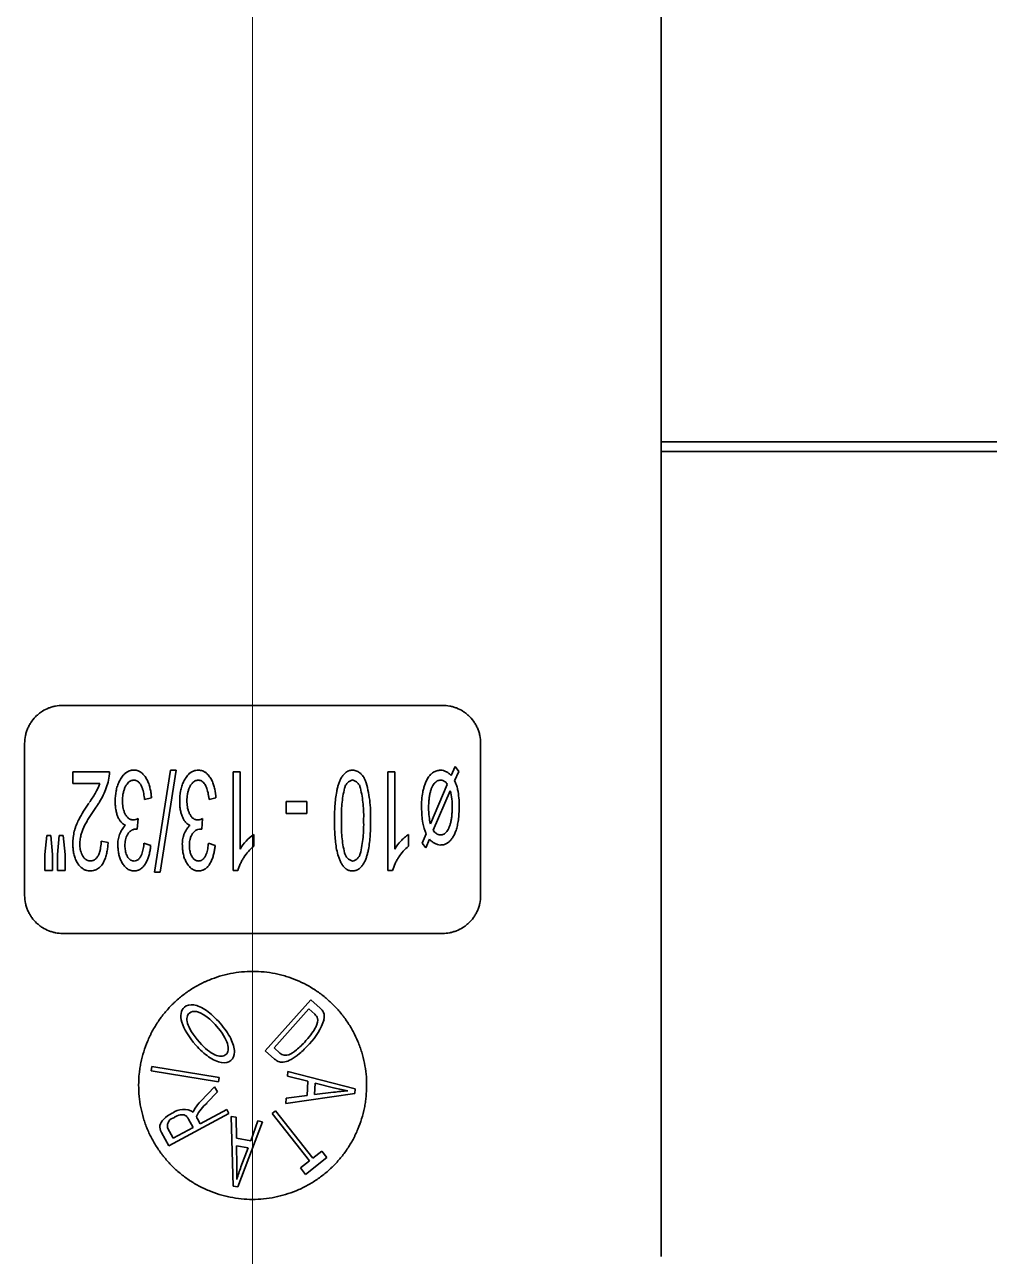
# Model space of a CAD drawing. Extents: x 5809 to 10669, y -850 to 3566.
# Drawn here: x 8627.17 to 8652.56, y 2379.5 to 2411.91 of the extents above; entities that cross this region are included whole.
import ezdxf

# ---------------------------------------------------------------- set-up
doc = ezdxf.new("R2010")
doc.units = 0
doc.header["$LTSCALE"] = 5
doc.layers.get('0').update_dxf_attribs({"linetype": 'CONTINUOUS', "lineweight": 0})
doc.layers.add('1', color=7, linetype='CONTINUOUS', true_color=0xffffff)

msp = doc.modelspace()

# ---------------------------------------------------------------- linework, layer by layer
at = {"color": 4}
msp.add_line((8633.173, 2412.496), (8633.173, 2312.496), dxfattribs=at)
at = {"layer": '1', "color": 7, "linetype": 'Continuous', "lineweight": 35}
for p, q in [((8643.923, 2379.496), (8643.923, 2418.996)), ((8643.923, 2400.935), (8677.024, 2400.935)), ((8643.923, 2400.676), (8677.024, 2400.676)), ((8638.173, 2393.996), (8628.173, 2393.996)), ((8627.173, 2388.996), (8627.173, 2392.996)), ((8639.173, 2392.996), (8639.173, 2388.996)), ((8628.439, 2392.249), (8629.404, 2392.249)), ((8628.439, 2392.249), (8628.439, 2391.941)), ((8630.593, 2389.605), (8631.015, 2392.292)), ((8631.16, 2392.292), (8630.737, 2389.605)), ((8631.015, 2392.292), (8631.16, 2392.292)), ((8632.664, 2392.249), (8632.842, 2392.249)), ((8632.664, 2392.249), (8632.664, 2389.649)), ((8632.842, 2390.215), (8632.842, 2392.249)), ((8636.734, 2392.249), (8636.912, 2392.249)), ((8636.734, 2392.249), (8636.734, 2389.649)), ((8636.912, 2390.215), (8636.912, 2392.249)), ((8638.397, 2392.148), (8638.5, 2392.387)), ((8638.595, 2392.26), (8638.488, 2392.013)), ((8638.5, 2392.387), (8638.595, 2392.26)), ((8629.154, 2391.941), (8628.439, 2391.941)), ((8637.85, 2390.883), (8638.296, 2391.918)), ((8630.51, 2391.559), (8630.331, 2391.517)), ((8632.206, 2391.559), (8632.027, 2391.517)), ((8638.375, 2391.751), (8637.925, 2390.711)), ((8634.051, 2391.468), (8634.602, 2391.468)), ((8634.051, 2391.468), (8634.051, 2391.147)), ((8634.602, 2391.147), (8634.602, 2391.468)), ((8630.137, 2390.736), (8630.157, 2391.016)), ((8631.833, 2390.737), (8631.853, 2391.016)), ((8634.602, 2391.147), (8634.051, 2391.147)), ((8627.705, 2390.075), (8627.753, 2390.57)), ((8627.753, 2390.57), (8627.86, 2390.57)), ((8627.86, 2390.57), (8627.91, 2390.075)), ((8628.034, 2390.075), (8628.08, 2390.57)), ((8628.08, 2390.57), (8628.189, 2390.57)), ((8628.189, 2390.57), (8628.238, 2390.075)), ((8633.201, 2390.29), (8633.201, 2390.599)), ((8637.271, 2390.29), (8637.271, 2390.599)), ((8637.63, 2390.374), (8637.737, 2390.62)), ((8629.186, 2390.423), (8629.37, 2390.39)), ((8630.313, 2390.37), (8630.492, 2390.312)), ((8632.01, 2390.37), (8632.188, 2390.312)), ((8637.727, 2390.249), (8637.63, 2390.374)), ((8637.824, 2390.476), (8637.727, 2390.249)), ((8627.705, 2390.075), (8627.705, 2389.649)), ((8627.91, 2389.649), (8627.91, 2390.075)), ((8628.034, 2390.075), (8628.034, 2389.649)), ((8628.238, 2389.649), (8628.238, 2390.075)), ((8627.91, 2389.649), (8627.705, 2389.649)), ((8628.238, 2389.649), (8628.034, 2389.649)), ((8630.737, 2389.605), (8630.593, 2389.605)), ((8632.779, 2389.649), (8632.664, 2389.649)), ((8636.852, 2389.649), (8636.734, 2389.649)), ((8628.173, 2387.996), (8638.173, 2387.996)), ((8634.705, 2386.248), (8633.506, 2384.905)), ((8634.948, 2386.031), (8634.705, 2386.248)), ((8633.737, 2384.984), (8634.652, 2386.01)), ((8634.652, 2386.01), (8634.806, 2385.872)), ((8633.506, 2384.905), (8633.748, 2384.689)), ((8633.891, 2384.847), (8633.737, 2384.984)), ((8630.519, 2384.497), (8630.5, 2384.38)), ((8632.295, 2384.204), (8630.519, 2384.497)), ((8630.5, 2384.38), (8632.276, 2384.086)), ((8632.276, 2384.086), (8632.295, 2384.204)), ((8634.09, 2384.236), (8634.097, 2384.362)), ((8634.09, 2384.236), (8634.627, 2384.105)), ((8635.872, 2383.905), (8634.097, 2384.362)), ((8634.627, 2384.105), (8634.604, 2383.727)), ((8632.173, 2383.954), (8631.81, 2383.579)), ((8631.97, 2383.541), (8632.244, 2383.824)), ((8632.244, 2383.824), (8632.173, 2383.954)), ((8634.045, 2383.521), (8635.865, 2383.778)), ((8634.799, 2383.752), (8634.818, 2384.057)), ((8635.303, 2383.814), (8634.799, 2383.752)), ((8634.818, 2384.057), (8635.34, 2383.926)), ((8635.872, 2383.905), (8635.865, 2383.778)), ((8634.045, 2383.521), (8634.054, 2383.657)), ((8634.604, 2383.727), (8634.054, 2383.657)), ((8630.964, 2382.403), (8632.549, 2383.257)), ((8631.486, 2383.11), (8631.607, 2382.885)), ((8631.788, 2382.983), (8631.718, 2383.113)), ((8632.492, 2383.362), (8631.788, 2382.983)), ((8632.549, 2383.257), (8632.492, 2383.362)), ((8632.739, 2383.158), (8632.605, 2383.181)), ((8632.605, 2383.181), (8632.66, 2381.345)), ((8632.739, 2383.158), (8632.748, 2382.604)), ((8633.776, 2383.326), (8633.683, 2383.252)), ((8633.683, 2383.252), (8634.666, 2382.006)), ((8634.76, 2382.08), (8633.776, 2383.326)), ((8631.083, 2382.603), (8630.933, 2382.881)), ((8631.607, 2382.885), (8631.083, 2382.603)), ((8632.786, 2381.323), (8633.435, 2383.037)), ((8633.311, 2383.059), (8633.121, 2382.539)), ((8633.435, 2383.037), (8633.311, 2383.059)), ((8630.775, 2382.755), (8630.964, 2382.403)), ((8633.121, 2382.539), (8632.748, 2382.604)), ((8632.752, 2382.407), (8632.758, 2381.899)), ((8632.752, 2382.407), (8633.053, 2382.354)), ((8633.053, 2382.354), (8632.865, 2381.849)), ((8634.992, 2382.263), (8634.76, 2382.08)), ((8635.124, 2382.097), (8634.992, 2382.263)), ((8634.666, 2382.006), (8634.434, 2381.822)), ((8634.434, 2381.822), (8634.565, 2381.655)), ((8634.565, 2381.655), (8635.124, 2382.097)), ((8632.66, 2381.345), (8632.786, 2381.323))]:
    msp.add_line(p, q, dxfattribs=at)
for centre, radius, start, end in [((8634.678, 2385.728), 0.405, 27.0957, 48.2605), ((8633.553, 2386.195), 1.569, 315.1419, 342.8269), ((8634.631, 2385.676), 0.263, 17.1388, 48.2605), ((8634.741, 2385.804), 0.317, 346.8867, 20.1022), ((8634.044, 2385.018), 0.23, 228.2605, 291.4392), ((8636.375, 2375.773), 8.112, 94.9161, 97.5911), ((8636.385, 2388.097), 4.3, 255.9385, 260.5571), ((8632.857, 2382.563), 1.459, 135.875, 145.744), ((8632.537, 2382.8), 0.922, 127.4414, 155.8018), ((8631.164, 2382.921), 0.235, 101.8972, 189.9808), ((8631.354, 2382.904), 0.462, 56.3406, 129.2567), ((8631.986, 2383.184), 0.39, 149.005, 164.3647), ((8631.894, 2383.207), 0.2, 188.3447, 208.311), ((8624.648, 2381.718), 8.112, 358.6035, 1.2786), ((8636.896, 2380.352), 4.3, 159.6259, 164.2445)]:
    msp.add_arc(centre, radius, start, end, dxfattribs=at)
for points, knots in [([(8627.173, 2392.996), (8627.173, 2393.068), (8627.181, 2393.138), (8627.199, 2393.223), (8627.203, 2393.24), (8627.212, 2393.274), (8627.217, 2393.291), (8627.233, 2393.34), (8627.246, 2393.372), (8627.274, 2393.435), (8627.289, 2393.465), (8627.314, 2393.509), (8627.323, 2393.523), (8627.341, 2393.551), (8627.351, 2393.565), (8627.399, 2393.633), (8627.442, 2393.682), (8627.501, 2393.737), (8627.513, 2393.748), (8627.538, 2393.768), (8627.55, 2393.779), (8627.588, 2393.808), (8627.614, 2393.826), (8627.694, 2393.876), (8627.75, 2393.904), (8627.837, 2393.939), (8627.867, 2393.949), (8627.927, 2393.966), (8627.957, 2393.973), (8628.048, 2393.99), (8628.11, 2393.996), (8628.173, 2393.996)], [0, 0, 0, 0, 0.125, 0.125, 0.15625, 0.15625, 0.1875, 0.1875, 0.25, 0.25, 0.3125, 0.3125, 0.34375, 0.34375, 0.375, 0.375, 0.5, 0.5, 0.53125, 0.53125, 0.5625, 0.5625, 0.625, 0.625, 0.75, 0.75, 0.8125, 0.8125, 0.875, 0.875, 1, 1, 1, 1]), ([(8639.173, 2392.996), (8639.173, 2393.068), (8639.165, 2393.138), (8639.147, 2393.223), (8639.143, 2393.24), (8639.134, 2393.274), (8639.129, 2393.291), (8639.112, 2393.34), (8639.1, 2393.372), (8639.072, 2393.435), (8639.057, 2393.465), (8639.032, 2393.509), (8639.023, 2393.523), (8639.005, 2393.551), (8638.995, 2393.565), (8638.947, 2393.633), (8638.904, 2393.682), (8638.845, 2393.737), (8638.833, 2393.748), (8638.808, 2393.768), (8638.796, 2393.779), (8638.758, 2393.808), (8638.732, 2393.826), (8638.652, 2393.876), (8638.596, 2393.904), (8638.509, 2393.939), (8638.479, 2393.949), (8638.419, 2393.966), (8638.389, 2393.973), (8638.298, 2393.99), (8638.236, 2393.996), (8638.173, 2393.996)], [0, 0, 0, 0, 0.125, 0.125, 0.15625, 0.15625, 0.1875, 0.1875, 0.25, 0.25, 0.3125, 0.3125, 0.34375, 0.34375, 0.375, 0.375, 0.5, 0.5, 0.53125, 0.53125, 0.5625, 0.5625, 0.625, 0.625, 0.75, 0.75, 0.8125, 0.8125, 0.875, 0.875, 1, 1, 1, 1]), ([(8630.048, 2392.292), (8630.026, 2392.292), (8629.995, 2392.29), (8629.964, 2392.283), (8629.943, 2392.277), (8629.933, 2392.274), (8629.903, 2392.262), (8629.884, 2392.253), (8629.856, 2392.236), (8629.848, 2392.23), (8629.83, 2392.217), (8629.822, 2392.21), (8629.797, 2392.188), (8629.782, 2392.173), (8629.754, 2392.141), (8629.74, 2392.124), (8629.715, 2392.088), (8629.703, 2392.07), (8629.681, 2392.032), (8629.671, 2392.012), (8629.643, 2391.954), (8629.627, 2391.913), (8629.606, 2391.85), (8629.6, 2391.829), (8629.589, 2391.786), (8629.584, 2391.765), (8629.563, 2391.656), (8629.556, 2391.568), (8629.556, 2391.48)], [0, 0, 0, 0, 0.0625, 0.09375, 0.09375, 0.125, 0.125, 0.1875, 0.1875, 0.21875, 0.21875, 0.25, 0.25, 0.3125, 0.3125, 0.375, 0.375, 0.4375, 0.4375, 0.5, 0.5, 0.625, 0.625, 0.6875, 0.6875, 0.75, 0.75, 1, 1, 1, 1]), ([(8630.51, 2391.559), (8630.507, 2391.599), (8630.504, 2391.639), (8630.493, 2391.717), (8630.487, 2391.756), (8630.47, 2391.834), (8630.459, 2391.872), (8630.441, 2391.928), (8630.434, 2391.947), (8630.419, 2391.984), (8630.411, 2392.002), (8630.385, 2392.056), (8630.365, 2392.091), (8630.33, 2392.139), (8630.318, 2392.154), (8630.298, 2392.176), (8630.291, 2392.183), (8630.276, 2392.197), (8630.269, 2392.204), (8630.247, 2392.223), (8630.231, 2392.234), (8630.206, 2392.25), (8630.197, 2392.255), (8630.179, 2392.263), (8630.153, 2392.275), (8630.125, 2392.283), (8630.096, 2392.289), (8630.087, 2392.29), (8630.067, 2392.292), (8630.058, 2392.292), (8630.048, 2392.292)], [0, 0, 0, 0, 0.125, 0.125, 0.25, 0.25, 0.375, 0.375, 0.4375, 0.4375, 0.5, 0.5, 0.625, 0.625, 0.6875, 0.6875, 0.71875, 0.71875, 0.75, 0.75, 0.8125, 0.8125, 0.84375, 0.84375, 0.875, 0.9375, 0.9375, 0.96875, 0.96875, 1, 1, 1, 1]), ([(8631.744, 2392.292), (8631.722, 2392.292), (8631.69, 2392.289), (8631.658, 2392.282), (8631.637, 2392.276), (8631.626, 2392.273), (8631.596, 2392.261), (8631.577, 2392.251), (8631.549, 2392.233), (8631.54, 2392.227), (8631.523, 2392.214), (8631.514, 2392.207), (8631.49, 2392.185), (8631.475, 2392.169), (8631.447, 2392.136), (8631.433, 2392.119), (8631.414, 2392.092), (8631.408, 2392.083), (8631.397, 2392.064), (8631.38, 2392.036), (8631.365, 2392.008), (8631.337, 2391.949), (8631.321, 2391.908), (8631.301, 2391.846), (8631.295, 2391.825), (8631.285, 2391.782), (8631.28, 2391.761), (8631.259, 2391.654), (8631.253, 2391.567), (8631.253, 2391.48)], [0, 0, 0, 0, 0.0625, 0.09375, 0.09375, 0.125, 0.125, 0.1875, 0.1875, 0.21875, 0.21875, 0.25, 0.25, 0.3125, 0.3125, 0.375, 0.375, 0.40625, 0.40625, 0.4375, 0.5, 0.5, 0.625, 0.625, 0.6875, 0.6875, 0.75, 0.75, 1, 1, 1, 1]), ([(8632.206, 2391.559), (8632.202, 2391.638), (8632.192, 2391.716), (8632.167, 2391.831), (8632.157, 2391.868), (8632.138, 2391.924), (8632.132, 2391.943), (8632.117, 2391.98), (8632.109, 2391.998), (8632.083, 2392.052), (8632.064, 2392.087), (8632.029, 2392.135), (8632.016, 2392.151), (8631.99, 2392.181), (8631.976, 2392.194), (8631.954, 2392.214), (8631.946, 2392.22), (8631.93, 2392.232), (8631.922, 2392.237), (8631.896, 2392.253), (8631.879, 2392.262), (8631.851, 2392.273), (8631.842, 2392.277), (8631.823, 2392.282), (8631.813, 2392.285), (8631.784, 2392.29), (8631.764, 2392.292), (8631.744, 2392.292)], [0, 0, 0, 0, 0.25, 0.25, 0.375, 0.375, 0.4375, 0.4375, 0.5, 0.5, 0.625, 0.625, 0.6875, 0.6875, 0.75, 0.75, 0.78125, 0.78125, 0.8125, 0.8125, 0.875, 0.875, 0.90625, 0.90625, 0.9375, 0.9375, 1, 1, 1, 1]), ([(8635.327, 2390.966), (8635.327, 2391.031), (8635.328, 2391.095), (8635.331, 2391.223), (8635.334, 2391.287), (8635.342, 2391.415), (8635.348, 2391.478), (8635.363, 2391.606), (8635.372, 2391.669), (8635.391, 2391.763), (8635.397, 2391.795), (8635.413, 2391.857), (8635.422, 2391.887), (8635.441, 2391.948), (8635.452, 2391.979), (8635.478, 2392.038), (8635.492, 2392.066), (8635.516, 2392.108), (8635.524, 2392.121), (8635.543, 2392.148), (8635.552, 2392.16), (8635.573, 2392.184), (8635.583, 2392.196), (8635.607, 2392.218), (8635.619, 2392.228), (8635.645, 2392.247), (8635.658, 2392.255), (8635.679, 2392.265), (8635.686, 2392.269), (8635.701, 2392.275), (8635.708, 2392.277), (8635.731, 2392.284), (8635.746, 2392.288), (8635.777, 2392.292), (8635.792, 2392.292), (8635.808, 2392.292)], [0, 0, 0, 0, 0.125, 0.125, 0.25, 0.25, 0.375, 0.375, 0.5, 0.5, 0.5625, 0.5625, 0.625, 0.625, 0.6875, 0.6875, 0.75, 0.75, 0.78125, 0.78125, 0.8125, 0.8125, 0.84375, 0.84375, 0.875, 0.875, 0.90625, 0.90625, 0.921875, 0.921875, 0.9375, 0.9375, 0.96875, 0.96875, 1, 1, 1, 1]), ([(8635.808, 2392.294), (8635.845, 2392.289), (8635.88, 2392.28), (8635.931, 2392.258), (8635.948, 2392.25), (8635.979, 2392.23), (8635.994, 2392.22), (8636.015, 2392.202), (8636.022, 2392.196), (8636.036, 2392.183), (8636.042, 2392.177), (8636.061, 2392.156), (8636.084, 2392.127), (8636.103, 2392.095), (8636.116, 2392.069), (8636.119, 2392.061), (8636.126, 2392.043), (8636.13, 2392.034), (8636.133, 2392.025)], [0, 0, 0, 0, 0.25, 0.25, 0.375, 0.375, 0.5, 0.5, 0.5625, 0.5625, 0.625, 0.625, 0.75, 0.875, 0.875, 0.9375, 0.9375, 1, 1, 1, 1]), ([(8637.788, 2392.09), (8637.806, 2392.121), (8637.827, 2392.148), (8637.857, 2392.179), (8637.864, 2392.184), (8637.877, 2392.196), (8637.883, 2392.201), (8637.903, 2392.217), (8637.931, 2392.236), (8637.96, 2392.251), (8637.983, 2392.261), (8637.991, 2392.264), (8638.006, 2392.27), (8638.014, 2392.272), (8638.053, 2392.284), (8638.085, 2392.289), (8638.117, 2392.291)], [0, 0, 0, 0, 0.25, 0.25, 0.3125, 0.3125, 0.375, 0.375, 0.5, 0.625, 0.625, 0.6875, 0.6875, 0.75, 0.75, 1, 1, 1, 1]), ([(8638.117, 2392.291), (8638.144, 2392.29), (8638.17, 2392.286), (8638.208, 2392.276), (8638.221, 2392.272), (8638.246, 2392.263), (8638.258, 2392.257), (8638.294, 2392.239), (8638.317, 2392.225), (8638.349, 2392.199), (8638.359, 2392.19), (8638.379, 2392.17), (8638.388, 2392.159), (8638.397, 2392.148)], [0, 0, 0, 0, 0.25, 0.25, 0.375, 0.375, 0.5, 0.5, 0.75, 0.75, 0.875, 0.875, 1, 1, 1, 1]), ([(8628.872, 2391.441), (8628.929, 2391.517), (8628.981, 2391.598), (8629.075, 2391.764), (8629.118, 2391.851), (8629.156, 2391.94)], [0, 0, 0, 0, 0.5, 0.5, 1, 1, 1, 1]), ([(8629.383, 2392.026), (8629.366, 2391.958), (8629.346, 2391.891), (8629.299, 2391.761), (8629.246, 2391.634), (8629.18, 2391.514), (8629.126, 2391.426), (8629.107, 2391.397), (8629.069, 2391.34), (8629.049, 2391.312), (8629.028, 2391.285)], [0, 0, 0, 0, 0.25, 0.25, 0.5, 0.75, 0.75, 0.875, 0.875, 1, 1, 1, 1]), ([(8630.331, 2391.517), (8630.325, 2391.57), (8630.317, 2391.623), (8630.301, 2391.701), (8630.295, 2391.727), (8630.281, 2391.779), (8630.273, 2391.804), (8630.254, 2391.854), (8630.243, 2391.878), (8630.224, 2391.913), (8630.217, 2391.924), (8630.201, 2391.946), (8630.193, 2391.957), (8630.175, 2391.976), (8630.165, 2391.985), (8630.149, 2391.996), (8630.144, 2392), (8630.133, 2392.007), (8630.127, 2392.01), (8630.11, 2392.018), (8630.097, 2392.022), (8630.072, 2392.027), (8630.059, 2392.029), (8630.046, 2392.029)], [0, 0, 0, 0, 0.25, 0.25, 0.375, 0.375, 0.5, 0.5, 0.625, 0.625, 0.6875, 0.6875, 0.75, 0.75, 0.8125, 0.8125, 0.84375, 0.84375, 0.875, 0.875, 0.9375, 0.9375, 1, 1, 1, 1]), ([(8631.742, 2392.029), (8631.728, 2392.029), (8631.714, 2392.027), (8631.686, 2392.02), (8631.673, 2392.015), (8631.648, 2392.003), (8631.636, 2391.995), (8631.613, 2391.978), (8631.602, 2391.969), (8631.583, 2391.949), (8631.573, 2391.938), (8631.556, 2391.916), (8631.548, 2391.904), (8631.526, 2391.868), (8631.513, 2391.843), (8631.497, 2391.804), (8631.492, 2391.79), (8631.483, 2391.763), (8631.479, 2391.75), (8631.467, 2391.709), (8631.461, 2391.681), (8631.447, 2391.598), (8631.443, 2391.542), (8631.443, 2391.486)], [0, 0, 0, 0, 0.0625, 0.0625, 0.125, 0.125, 0.1875, 0.1875, 0.25, 0.25, 0.3125, 0.3125, 0.375, 0.375, 0.5, 0.5, 0.5625, 0.5625, 0.625, 0.625, 0.75, 0.75, 1, 1, 1, 1]), ([(8635.8, 2392.033), (8635.775, 2392.027), (8635.751, 2392.017), (8635.717, 2391.997), (8635.706, 2391.99), (8635.686, 2391.974), (8635.676, 2391.965), (8635.658, 2391.947), (8635.65, 2391.937), (8635.634, 2391.915), (8635.62, 2391.893), (8635.609, 2391.869), (8635.6, 2391.845), (8635.596, 2391.832), (8635.593, 2391.819)], [0, 0, 0, 0, 0.25, 0.25, 0.375, 0.375, 0.5, 0.5, 0.625, 0.625, 0.75, 0.875, 0.875, 1, 1, 1, 1]), ([(8636.009, 2391.82), (8636.003, 2391.846), (8635.994, 2391.871), (8635.975, 2391.905), (8635.968, 2391.916), (8635.952, 2391.937), (8635.944, 2391.947), (8635.93, 2391.961), (8635.925, 2391.966), (8635.915, 2391.974), (8635.91, 2391.979), (8635.895, 2391.991), (8635.873, 2392.005), (8635.85, 2392.016), (8635.826, 2392.026), (8635.814, 2392.03), (8635.801, 2392.033)], [0, 0, 0, 0, 0.25, 0.25, 0.375, 0.375, 0.5, 0.5, 0.5625, 0.5625, 0.625, 0.625, 0.75, 0.875, 0.875, 1, 1, 1, 1]), ([(8636.138, 2392.027), (8636.192, 2391.854), (8636.23, 2391.68), (8636.264, 2391.415), (8636.271, 2391.326), (8636.277, 2391.147), (8636.276, 2391.057), (8636.272, 2390.967)], [0, 0, 0, 0, 0.5, 0.5, 0.75, 0.75, 1, 1, 1, 1]), ([(8637.62, 2391.309), (8637.615, 2391.378), (8637.616, 2391.445), (8637.626, 2391.58), (8637.636, 2391.647), (8637.657, 2391.746), (8637.665, 2391.779), (8637.684, 2391.844), (8637.694, 2391.876), (8637.729, 2391.971), (8637.756, 2392.032), (8637.786, 2392.091)], [0, 0, 0, 0, 0.25, 0.25, 0.5, 0.5, 0.625, 0.625, 0.75, 0.75, 1, 1, 1, 1]), ([(8638.296, 2391.918), (8638.286, 2391.934), (8638.275, 2391.949), (8638.256, 2391.968), (8638.25, 2391.974), (8638.236, 2391.986), (8638.221, 2391.996), (8638.206, 2392.004), (8638.19, 2392.012), (8638.182, 2392.015), (8638.157, 2392.024), (8638.141, 2392.027), (8638.123, 2392.029)], [0, 0, 0, 0, 0.25, 0.25, 0.375, 0.375, 0.5, 0.625, 0.625, 0.75, 0.75, 1, 1, 1, 1]), ([(8638.424, 2391.305), (8638.426, 2391.381), (8638.422, 2391.456), (8638.406, 2391.605), (8638.393, 2391.678), (8638.375, 2391.751)], [0, 0, 0, 0, 0.5, 0.5, 1, 1, 1, 1]), ([(8629.028, 2391.285), (8628.98, 2391.215), (8628.933, 2391.144), (8628.866, 2391.035), (8628.844, 2390.998), (8628.801, 2390.924), (8628.781, 2390.887), (8628.722, 2390.773), (8628.688, 2390.695), (8628.658, 2390.59), (8628.652, 2390.569), (8628.643, 2390.526), (8628.639, 2390.505), (8628.629, 2390.44), (8628.625, 2390.396), (8628.625, 2390.352)], [0, 0, 0, 0, 0.25, 0.25, 0.375, 0.375, 0.5, 0.5, 0.75, 0.75, 0.8125, 0.8125, 0.875, 0.875, 1, 1, 1, 1]), ([(8629.826, 2390.84), (8629.808, 2390.848), (8629.773, 2390.867), (8629.723, 2390.909), (8629.677, 2390.965), (8629.635, 2391.038), (8629.601, 2391.126), (8629.576, 2391.229), (8629.56, 2391.346), (8629.556, 2391.433), (8629.556, 2391.48)], [0, 0, 0, 0, 0.122262, 0.247653, 0.373044, 0.498435, 0.623827, 0.749218, 0.874609, 1, 1, 1, 1]), ([(8629.747, 2391.486), (8629.747, 2391.431), (8629.751, 2391.378), (8629.764, 2391.299), (8629.769, 2391.273), (8629.78, 2391.235), (8629.784, 2391.222), (8629.793, 2391.196), (8629.798, 2391.184), (8629.814, 2391.146), (8629.826, 2391.123), (8629.848, 2391.089), (8629.855, 2391.079), (8629.872, 2391.058), (8629.882, 2391.048), (8629.901, 2391.03), (8629.911, 2391.022), (8629.933, 2391.007), (8629.945, 2391.001), (8629.969, 2390.991), (8629.981, 2390.987), (8630, 2390.983), (8630.007, 2390.982), (8630.02, 2390.981), (8630.026, 2390.98), (8630.033, 2390.98)], [0, 0, 0, 0, 0.25, 0.25, 0.375, 0.375, 0.4375, 0.4375, 0.5, 0.5, 0.625, 0.625, 0.6875, 0.6875, 0.75, 0.75, 0.8125, 0.8125, 0.875, 0.875, 0.9375, 0.9375, 0.96875, 0.96875, 1, 1, 1, 1]), ([(8631.523, 2390.84), (8631.505, 2390.848), (8631.469, 2390.867), (8631.418, 2390.91), (8631.372, 2390.967), (8631.331, 2391.04), (8631.297, 2391.128), (8631.272, 2391.23), (8631.256, 2391.347), (8631.253, 2391.434), (8631.253, 2391.48)], [0, 0, 0, 0, 0.122256, 0.247648, 0.37304, 0.498432, 0.623824, 0.749216, 0.874608, 1, 1, 1, 1]), ([(8631.443, 2391.486), (8631.443, 2391.432), (8631.447, 2391.379), (8631.46, 2391.301), (8631.465, 2391.276), (8631.476, 2391.237), (8631.48, 2391.225), (8631.488, 2391.199), (8631.493, 2391.187), (8631.509, 2391.15), (8631.521, 2391.126), (8631.542, 2391.092), (8631.55, 2391.081), (8631.567, 2391.06), (8631.576, 2391.05), (8631.595, 2391.032), (8631.605, 2391.024), (8631.622, 2391.012), (8631.628, 2391.009), (8631.639, 2391.002), (8631.645, 2390.999), (8631.663, 2390.991), (8631.676, 2390.987), (8631.696, 2390.983), (8631.702, 2390.982), (8631.716, 2390.981), (8631.723, 2390.98), (8631.729, 2390.98)], [0, 0, 0, 0, 0.25, 0.25, 0.375, 0.375, 0.4375, 0.4375, 0.5, 0.5, 0.625, 0.625, 0.6875, 0.6875, 0.75, 0.75, 0.8125, 0.8125, 0.84375, 0.84375, 0.875, 0.875, 0.9375, 0.9375, 0.96875, 0.96875, 1, 1, 1, 1]), ([(8628.44, 2390.36), (8628.44, 2390.415), (8628.444, 2390.469), (8628.458, 2390.577), (8628.467, 2390.63), (8628.487, 2390.708), (8628.494, 2390.734), (8628.51, 2390.786), (8628.519, 2390.812), (8628.548, 2390.888), (8628.57, 2390.937), (8628.595, 2390.984)], [0, 0, 0, 0, 0.25, 0.25, 0.5, 0.5, 0.625, 0.625, 0.75, 0.75, 1, 1, 1, 1]), ([(8630.033, 2390.98), (8630.055, 2390.982), (8630.076, 2390.986), (8630.117, 2390.998), (8630.137, 2391.006), (8630.157, 2391.016)], [0, 0, 0, 0, 0.5, 0.5, 1, 1, 1, 1]), ([(8631.729, 2390.98), (8631.751, 2390.982), (8631.772, 2390.986), (8631.803, 2390.995), (8631.813, 2390.998), (8631.834, 2391.006), (8631.843, 2391.011), (8631.853, 2391.016)], [0, 0, 0, 0, 0.5, 0.5, 0.75, 0.75, 1, 1, 1, 1]), ([(8635.327, 2390.966), (8635.327, 2390.903), (8635.328, 2390.839), (8635.331, 2390.711), (8635.334, 2390.647), (8635.342, 2390.52), (8635.347, 2390.456), (8635.362, 2390.33), (8635.371, 2390.266), (8635.396, 2390.142), (8635.411, 2390.08), (8635.441, 2389.99), (8635.452, 2389.96), (8635.476, 2389.901), (8635.49, 2389.872), (8635.513, 2389.83), (8635.522, 2389.816), (8635.539, 2389.789), (8635.548, 2389.776), (8635.578, 2389.739), (8635.6, 2389.717), (8635.631, 2389.693), (8635.638, 2389.688), (8635.651, 2389.68), (8635.672, 2389.668), (8635.693, 2389.658), (8635.716, 2389.651), (8635.723, 2389.649), (8635.738, 2389.645), (8635.762, 2389.64), (8635.785, 2389.639), (8635.801, 2389.639)], [0, 0, 0, 0, 0.125, 0.125, 0.25, 0.25, 0.375, 0.375, 0.5, 0.5, 0.625, 0.625, 0.6875, 0.6875, 0.75, 0.75, 0.78125, 0.78125, 0.8125, 0.8125, 0.875, 0.875, 0.890625, 0.890625, 0.90625, 0.9375, 0.9375, 0.953125, 0.953125, 0.96875, 1, 1, 1, 1]), ([(8636.276, 2390.966), (8636.276, 2390.902), (8636.275, 2390.838), (8636.272, 2390.71), (8636.269, 2390.646), (8636.261, 2390.519), (8636.255, 2390.455), (8636.24, 2390.328), (8636.231, 2390.264), (8636.213, 2390.171), (8636.206, 2390.139), (8636.191, 2390.078), (8636.182, 2390.047), (8636.168, 2390.001), (8636.162, 2389.986), (8636.151, 2389.956), (8636.146, 2389.941), (8636.127, 2389.897), (8636.113, 2389.868), (8636.089, 2389.827), (8636.081, 2389.813), (8636.063, 2389.787), (8636.044, 2389.762), (8636.023, 2389.738), (8636.006, 2389.722), (8636, 2389.717), (8635.988, 2389.706), (8635.982, 2389.701), (8635.963, 2389.687), (8635.95, 2389.679), (8635.929, 2389.668), (8635.922, 2389.665), (8635.908, 2389.659), (8635.9, 2389.656), (8635.863, 2389.643), (8635.832, 2389.639), (8635.801, 2389.639)], [0, 0, 0, 0, 0.125, 0.125, 0.25, 0.25, 0.375, 0.375, 0.5, 0.5, 0.5625, 0.5625, 0.625, 0.625, 0.65625, 0.65625, 0.6875, 0.6875, 0.75, 0.75, 0.78125, 0.78125, 0.8125, 0.84375, 0.84375, 0.859375, 0.859375, 0.875, 0.875, 0.90625, 0.90625, 0.921875, 0.921875, 0.9375, 0.9375, 1, 1, 1, 1]), ([(8629.628, 2390.312), (8629.625, 2390.362), (8629.627, 2390.41), (8629.637, 2390.482), (8629.642, 2390.506), (8629.655, 2390.554), (8629.662, 2390.577), (8629.688, 2390.645), (8629.71, 2390.688), (8629.762, 2390.769), (8629.792, 2390.806), (8629.826, 2390.84)], [0, 0, 0, 0, 0.25, 0.25, 0.375, 0.375, 0.5, 0.5, 0.75, 0.75, 1, 1, 1, 1]), ([(8629.812, 2390.306), (8629.812, 2390.356), (8629.816, 2390.406), (8629.831, 2390.478), (8629.837, 2390.502), (8629.85, 2390.537), (8629.854, 2390.549), (8629.865, 2390.571), (8629.876, 2390.593), (8629.889, 2390.614), (8629.903, 2390.634), (8629.911, 2390.644), (8629.935, 2390.671), (8629.954, 2390.687), (8629.979, 2390.703), (8629.984, 2390.706), (8629.995, 2390.712), (8630.011, 2390.72), (8630.039, 2390.731), (8630.062, 2390.736), (8630.086, 2390.74), (8630.098, 2390.741), (8630.11, 2390.74)], [0, 0, 0, 0, 0.25, 0.25, 0.375, 0.375, 0.4375, 0.4375, 0.5, 0.5625, 0.5625, 0.625, 0.625, 0.75, 0.75, 0.78125, 0.78125, 0.8125, 0.875, 0.9375, 0.9375, 1, 1, 1, 1]), ([(8630.137, 2390.736), (8630.132, 2390.738), (8630.128, 2390.738), (8630.118, 2390.74), (8630.114, 2390.74), (8630.109, 2390.741)], [0, 0, 0, 0, 0.5, 0.5, 1, 1, 1, 1]), ([(8631.324, 2390.312), (8631.321, 2390.361), (8631.323, 2390.41), (8631.334, 2390.481), (8631.338, 2390.505), (8631.348, 2390.54), (8631.351, 2390.552), (8631.358, 2390.575), (8631.362, 2390.587), (8631.384, 2390.643), (8631.405, 2390.686), (8631.438, 2390.737), (8631.445, 2390.747), (8631.459, 2390.767), (8631.481, 2390.796), (8631.506, 2390.823), (8631.523, 2390.84)], [0, 0, 0, 0, 0.25, 0.25, 0.375, 0.375, 0.4375, 0.4375, 0.5, 0.5, 0.75, 0.75, 0.8125, 0.8125, 0.875, 1, 1, 1, 1]), ([(8631.807, 2390.74), (8631.782, 2390.741), (8631.758, 2390.737), (8631.729, 2390.728), (8631.723, 2390.726), (8631.711, 2390.722), (8631.695, 2390.715), (8631.679, 2390.706), (8631.658, 2390.692), (8631.649, 2390.684), (8631.63, 2390.668), (8631.622, 2390.66), (8631.605, 2390.641), (8631.598, 2390.632), (8631.584, 2390.611), (8631.577, 2390.601), (8631.559, 2390.569), (8631.549, 2390.547), (8631.537, 2390.512), (8631.534, 2390.5), (8631.527, 2390.476), (8631.524, 2390.464), (8631.512, 2390.404), (8631.508, 2390.356), (8631.508, 2390.306)], [0, 0, 0, 0, 0.125, 0.125, 0.15625, 0.15625, 0.1875, 0.25, 0.25, 0.3125, 0.3125, 0.375, 0.375, 0.4375, 0.4375, 0.5, 0.5, 0.625, 0.625, 0.6875, 0.6875, 0.75, 0.75, 1, 1, 1, 1]), ([(8632.842, 2390.215), (8632.889, 2390.291), (8632.943, 2390.361), (8633.062, 2390.489), (8633.128, 2390.547), (8633.201, 2390.599)], [0, 0, 0, 0, 0.5, 0.5, 1, 1, 1, 1]), ([(8636.913, 2390.215), (8636.96, 2390.292), (8637.014, 2390.362), (8637.104, 2390.458), (8637.136, 2390.489), (8637.185, 2390.532), (8637.202, 2390.546), (8637.236, 2390.574), (8637.253, 2390.587), (8637.271, 2390.599)], [0, 0, 0, 0, 0.5, 0.5, 0.75, 0.75, 0.875, 0.875, 1, 1, 1, 1]), ([(8637.925, 2390.71), (8637.935, 2390.693), (8637.948, 2390.677), (8637.968, 2390.655), (8637.976, 2390.649), (8637.991, 2390.636), (8637.999, 2390.63), (8638.023, 2390.614), (8638.04, 2390.606), (8638.076, 2390.592), (8638.095, 2390.588), (8638.113, 2390.585)], [0, 0, 0, 0, 0.25, 0.25, 0.375, 0.375, 0.5, 0.5, 0.75, 0.75, 1, 1, 1, 1]), ([(8628.896, 2389.639), (8628.859, 2389.639), (8628.822, 2389.644), (8628.777, 2389.659), (8628.768, 2389.662), (8628.751, 2389.67), (8628.725, 2389.682), (8628.701, 2389.697), (8628.678, 2389.714), (8628.67, 2389.72), (8628.656, 2389.733), (8628.648, 2389.739), (8628.628, 2389.76), (8628.615, 2389.774), (8628.59, 2389.805), (8628.579, 2389.821), (8628.558, 2389.854), (8628.548, 2389.872), (8628.521, 2389.925), (8628.506, 2389.962), (8628.487, 2390.019), (8628.482, 2390.039), (8628.471, 2390.078), (8628.467, 2390.098), (8628.455, 2390.157), (8628.45, 2390.198), (8628.442, 2390.278), (8628.441, 2390.319), (8628.441, 2390.36)], [0, 0, 0, 0, 0.125, 0.125, 0.15625, 0.15625, 0.1875, 0.25, 0.25, 0.28125, 0.28125, 0.3125, 0.3125, 0.375, 0.375, 0.4375, 0.4375, 0.5, 0.5, 0.625, 0.625, 0.6875, 0.6875, 0.75, 0.75, 0.875, 0.875, 1, 1, 1, 1]), ([(8628.625, 2390.352), (8628.625, 2390.302), (8628.629, 2390.252), (8628.641, 2390.191), (8628.644, 2390.179), (8628.65, 2390.155), (8628.653, 2390.143), (8628.665, 2390.108), (8628.674, 2390.085), (8628.69, 2390.052), (8628.696, 2390.041), (8628.708, 2390.02), (8628.722, 2390), (8628.737, 2389.982), (8628.75, 2389.969), (8628.754, 2389.964), (8628.763, 2389.956), (8628.767, 2389.952), (8628.781, 2389.941), (8628.791, 2389.935), (8628.806, 2389.926), (8628.811, 2389.923), (8628.822, 2389.918), (8628.827, 2389.916), (8628.855, 2389.906), (8628.877, 2389.902), (8628.9, 2389.902)], [0, 0, 0, 0, 0.25, 0.25, 0.3125, 0.3125, 0.375, 0.375, 0.5, 0.5, 0.5625, 0.5625, 0.625, 0.6875, 0.6875, 0.71875, 0.71875, 0.75, 0.75, 0.8125, 0.8125, 0.84375, 0.84375, 0.875, 0.875, 1, 1, 1, 1]), ([(8628.896, 2389.639), (8628.935, 2389.639), (8628.974, 2389.644), (8629.021, 2389.658), (8629.03, 2389.662), (8629.048, 2389.669), (8629.075, 2389.681), (8629.101, 2389.697), (8629.133, 2389.721), (8629.148, 2389.734), (8629.177, 2389.763), (8629.19, 2389.779), (8629.215, 2389.811), (8629.226, 2389.829), (8629.248, 2389.864), (8629.257, 2389.883), (8629.284, 2389.939), (8629.298, 2389.978), (8629.317, 2390.038), (8629.322, 2390.058), (8629.332, 2390.099), (8629.336, 2390.12), (8629.349, 2390.181), (8629.355, 2390.222), (8629.364, 2390.306), (8629.368, 2390.348), (8629.37, 2390.39)], [0, 0, 0, 0, 0.125, 0.125, 0.15625, 0.15625, 0.1875, 0.25, 0.25, 0.3125, 0.3125, 0.375, 0.375, 0.4375, 0.4375, 0.5, 0.5, 0.625, 0.625, 0.6875, 0.6875, 0.75, 0.75, 0.875, 0.875, 1, 1, 1, 1]), ([(8629.186, 2390.423), (8629.185, 2390.367), (8629.182, 2390.312), (8629.169, 2390.229), (8629.164, 2390.202), (8629.154, 2390.161), (8629.15, 2390.148), (8629.142, 2390.121), (8629.137, 2390.108), (8629.127, 2390.082), (8629.121, 2390.07), (8629.109, 2390.045), (8629.102, 2390.033), (8629.08, 2389.998), (8629.063, 2389.977), (8629.039, 2389.954), (8629.033, 2389.95), (8629.023, 2389.942), (8629.006, 2389.93), (8628.989, 2389.921), (8628.971, 2389.914), (8628.964, 2389.912), (8628.952, 2389.908), (8628.933, 2389.904), (8628.913, 2389.902), (8628.9, 2389.902)], [0, 0, 0, 0, 0.25, 0.25, 0.375, 0.375, 0.4375, 0.4375, 0.5, 0.5, 0.5625, 0.5625, 0.625, 0.625, 0.75, 0.75, 0.78125, 0.78125, 0.8125, 0.875, 0.875, 0.90625, 0.90625, 0.9375, 1, 1, 1, 1]), ([(8630.054, 2389.639), (8630.018, 2389.639), (8629.983, 2389.645), (8629.915, 2389.671), (8629.884, 2389.689), (8629.827, 2389.735), (8629.803, 2389.761), (8629.769, 2389.804), (8629.759, 2389.82), (8629.739, 2389.851), (8629.73, 2389.867), (8629.705, 2389.916), (8629.691, 2389.949), (8629.667, 2390.019), (8629.657, 2390.055), (8629.642, 2390.128), (8629.637, 2390.164), (8629.629, 2390.238), (8629.628, 2390.275), (8629.628, 2390.312)], [0, 0, 0, 0, 0.125, 0.125, 0.25, 0.25, 0.375, 0.375, 0.4375, 0.4375, 0.5, 0.5, 0.625, 0.625, 0.75, 0.75, 0.875, 0.875, 1, 1, 1, 1]), ([(8629.812, 2390.306), (8629.812, 2390.263), (8629.815, 2390.219), (8629.827, 2390.155), (8629.831, 2390.134), (8629.843, 2390.092), (8629.851, 2390.071), (8629.864, 2390.041), (8629.869, 2390.032), (8629.88, 2390.013), (8629.885, 2390.003), (8629.904, 2389.976), (8629.918, 2389.96), (8629.938, 2389.943), (8629.942, 2389.939), (8629.95, 2389.933), (8629.955, 2389.93), (8629.968, 2389.921), (8629.978, 2389.916), (8629.992, 2389.91), (8629.997, 2389.909), (8630.008, 2389.906), (8630.013, 2389.904), (8630.029, 2389.901), (8630.039, 2389.9), (8630.05, 2389.9)], [0, 0, 0, 0, 0.25, 0.25, 0.375, 0.375, 0.5, 0.5, 0.5625, 0.5625, 0.625, 0.625, 0.75, 0.75, 0.78125, 0.78125, 0.8125, 0.8125, 0.875, 0.875, 0.90625, 0.90625, 0.9375, 0.9375, 1, 1, 1, 1]), ([(8630.05, 2389.9), (8630.074, 2389.9), (8630.097, 2389.905), (8630.13, 2389.919), (8630.141, 2389.925), (8630.16, 2389.939), (8630.17, 2389.947), (8630.196, 2389.973), (8630.21, 2389.993), (8630.229, 2390.025), (8630.234, 2390.036), (8630.245, 2390.058), (8630.25, 2390.069), (8630.263, 2390.103), (8630.271, 2390.127), (8630.284, 2390.174), (8630.289, 2390.198), (8630.303, 2390.271), (8630.309, 2390.32), (8630.313, 2390.37)], [0, 0, 0, 0, 0.125, 0.125, 0.1875, 0.1875, 0.25, 0.25, 0.375, 0.375, 0.4375, 0.4375, 0.5, 0.5, 0.625, 0.625, 0.75, 0.75, 1, 1, 1, 1]), ([(8630.054, 2389.639), (8630.09, 2389.639), (8630.125, 2389.645), (8630.167, 2389.66), (8630.175, 2389.664), (8630.191, 2389.672), (8630.215, 2389.684), (8630.237, 2389.7), (8630.258, 2389.717), (8630.265, 2389.723), (8630.278, 2389.736), (8630.298, 2389.755), (8630.315, 2389.777), (8630.336, 2389.806), (8630.346, 2389.821), (8630.365, 2389.853), (8630.374, 2389.869), (8630.398, 2389.919), (8630.412, 2389.953), (8630.436, 2390.022), (8630.446, 2390.058), (8630.464, 2390.129), (8630.471, 2390.166), (8630.483, 2390.239), (8630.488, 2390.276), (8630.492, 2390.312)], [0, 0, 0, 0, 0.125, 0.125, 0.15625, 0.15625, 0.1875, 0.25, 0.25, 0.28125, 0.28125, 0.3125, 0.375, 0.375, 0.4375, 0.4375, 0.5, 0.5, 0.625, 0.625, 0.75, 0.75, 0.875, 0.875, 1, 1, 1, 1]), ([(8631.75, 2389.639), (8631.732, 2389.639), (8631.713, 2389.64), (8631.687, 2389.645), (8631.678, 2389.647), (8631.66, 2389.652), (8631.652, 2389.655), (8631.626, 2389.665), (8631.609, 2389.673), (8631.586, 2389.687), (8631.578, 2389.692), (8631.563, 2389.703), (8631.556, 2389.709), (8631.52, 2389.738), (8631.496, 2389.765), (8631.463, 2389.808), (8631.453, 2389.824), (8631.433, 2389.855), (8631.425, 2389.871), (8631.4, 2389.92), (8631.386, 2389.953), (8631.368, 2390.005), (8631.363, 2390.023), (8631.353, 2390.059), (8631.349, 2390.076), (8631.338, 2390.13), (8631.333, 2390.166), (8631.326, 2390.239), (8631.324, 2390.276), (8631.324, 2390.312)], [0, 0, 0, 0, 0.0625, 0.0625, 0.09375, 0.09375, 0.125, 0.125, 0.1875, 0.1875, 0.21875, 0.21875, 0.25, 0.25, 0.375, 0.375, 0.4375, 0.4375, 0.5, 0.5, 0.625, 0.625, 0.6875, 0.6875, 0.75, 0.75, 0.875, 0.875, 1, 1, 1, 1]), ([(8631.508, 2390.306), (8631.508, 2390.263), (8631.512, 2390.22), (8631.523, 2390.157), (8631.527, 2390.136), (8631.536, 2390.105), (8631.539, 2390.095), (8631.547, 2390.074), (8631.551, 2390.064), (8631.564, 2390.034), (8631.574, 2390.015), (8631.592, 2389.988), (8631.598, 2389.979), (8631.613, 2389.963), (8631.62, 2389.955), (8631.636, 2389.94), (8631.645, 2389.934), (8631.663, 2389.922), (8631.673, 2389.917), (8631.693, 2389.909), (8631.703, 2389.906), (8631.724, 2389.901), (8631.735, 2389.9), (8631.746, 2389.9)], [0, 0, 0, 0, 0.25, 0.25, 0.375, 0.375, 0.4375, 0.4375, 0.5, 0.5, 0.625, 0.625, 0.6875, 0.6875, 0.75, 0.75, 0.8125, 0.8125, 0.875, 0.875, 0.9375, 0.9375, 1, 1, 1, 1]), ([(8631.746, 2389.9), (8631.758, 2389.9), (8631.771, 2389.901), (8631.788, 2389.905), (8631.794, 2389.907), (8631.806, 2389.911), (8631.812, 2389.913), (8631.828, 2389.92), (8631.839, 2389.927), (8631.854, 2389.937), (8631.859, 2389.941), (8631.868, 2389.949), (8631.881, 2389.962), (8631.893, 2389.976), (8631.908, 2389.996), (8631.914, 2390.006), (8631.933, 2390.038), (8631.943, 2390.06), (8631.96, 2390.106), (8631.968, 2390.129), (8631.981, 2390.177), (8631.986, 2390.201), (8632, 2390.273), (8632.006, 2390.321), (8632.01, 2390.37)], [0, 0, 0, 0, 0.0625, 0.0625, 0.09375, 0.09375, 0.125, 0.125, 0.1875, 0.1875, 0.21875, 0.21875, 0.25, 0.3125, 0.3125, 0.375, 0.375, 0.5, 0.5, 0.625, 0.625, 0.75, 0.75, 1, 1, 1, 1]), ([(8631.75, 2389.639), (8631.787, 2389.639), (8631.822, 2389.645), (8631.865, 2389.661), (8631.874, 2389.665), (8631.89, 2389.673), (8631.914, 2389.686), (8631.937, 2389.702), (8631.958, 2389.72), (8631.964, 2389.726), (8631.978, 2389.739), (8631.984, 2389.745), (8632.002, 2389.766), (8632.014, 2389.78), (8632.035, 2389.809), (8632.045, 2389.825), (8632.064, 2389.857), (8632.072, 2389.873), (8632.096, 2389.922), (8632.11, 2389.956), (8632.133, 2390.025), (8632.143, 2390.06), (8632.16, 2390.131), (8632.167, 2390.167), (8632.179, 2390.24), (8632.184, 2390.276), (8632.188, 2390.312)], [0, 0, 0, 0, 0.125, 0.125, 0.15625, 0.15625, 0.1875, 0.25, 0.25, 0.28125, 0.28125, 0.3125, 0.3125, 0.375, 0.375, 0.4375, 0.4375, 0.5, 0.5, 0.625, 0.625, 0.75, 0.75, 0.875, 0.875, 1, 1, 1, 1]), ([(8633.201, 2390.29), (8633.15, 2390.247), (8633.104, 2390.201), (8633.018, 2390.103), (8632.979, 2390.051), (8632.934, 2389.982), (8632.926, 2389.968), (8632.909, 2389.94), (8632.9, 2389.926), (8632.877, 2389.882), (8632.862, 2389.853), (8632.821, 2389.763), (8632.798, 2389.702), (8632.779, 2389.639)], [0, 0, 0, 0, 0.25, 0.25, 0.5, 0.5, 0.5625, 0.5625, 0.625, 0.625, 0.75, 0.75, 1, 1, 1, 1]), ([(8637.271, 2390.29), (8637.223, 2390.249), (8637.177, 2390.204), (8637.093, 2390.109), (8637.054, 2390.058), (8637.001, 2389.976), (8636.984, 2389.948), (8636.952, 2389.891), (8636.937, 2389.862), (8636.895, 2389.773), (8636.872, 2389.712), (8636.852, 2389.649)], [0, 0, 0, 0, 0.25, 0.25, 0.5, 0.5, 0.625, 0.625, 0.75, 0.75, 1, 1, 1, 1]), ([(8638.116, 2390.321), (8638.089, 2390.324), (8638.062, 2390.329), (8638.022, 2390.34), (8638.009, 2390.345), (8637.983, 2390.355), (8637.97, 2390.361), (8637.932, 2390.381), (8637.908, 2390.396), (8637.875, 2390.423), (8637.864, 2390.433), (8637.843, 2390.454), (8637.833, 2390.465), (8637.824, 2390.476)], [0, 0, 0, 0, 0.25, 0.25, 0.375, 0.375, 0.5, 0.5, 0.75, 0.75, 0.875, 0.875, 1, 1, 1, 1]), ([(8635.593, 2390.113), (8635.599, 2390.087), (8635.609, 2390.062), (8635.628, 2390.027), (8635.635, 2390.016), (8635.65, 2389.995), (8635.659, 2389.985), (8635.673, 2389.971), (8635.677, 2389.967), (8635.687, 2389.958), (8635.692, 2389.954), (8635.708, 2389.942), (8635.73, 2389.928), (8635.753, 2389.916), (8635.777, 2389.907), (8635.79, 2389.903), (8635.802, 2389.9)], [0, 0, 0, 0, 0.25, 0.25, 0.375, 0.375, 0.5, 0.5, 0.5625, 0.5625, 0.625, 0.625, 0.75, 0.875, 0.875, 1, 1, 1, 1]), ([(8635.803, 2389.899), (8635.827, 2389.904), (8635.849, 2389.912), (8635.881, 2389.929), (8635.891, 2389.935), (8635.911, 2389.949), (8635.929, 2389.964), (8635.945, 2389.982), (8635.961, 2390.001), (8635.968, 2390.011), (8635.98, 2390.031), (8635.986, 2390.042), (8635.995, 2390.064), (8635.999, 2390.076), (8636.003, 2390.088)], [0, 0, 0, 0, 0.25, 0.25, 0.375, 0.375, 0.5, 0.625, 0.625, 0.75, 0.75, 0.875, 0.875, 1, 1, 1, 1]), ([(8627.173, 2388.996), (8627.173, 2388.925), (8627.181, 2388.855), (8627.199, 2388.769), (8627.203, 2388.752), (8627.212, 2388.718), (8627.217, 2388.702), (8627.233, 2388.652), (8627.246, 2388.62), (8627.274, 2388.557), (8627.289, 2388.527), (8627.314, 2388.483), (8627.323, 2388.469), (8627.341, 2388.441), (8627.351, 2388.427), (8627.399, 2388.359), (8627.442, 2388.311), (8627.501, 2388.255), (8627.513, 2388.245), (8627.538, 2388.224), (8627.55, 2388.214), (8627.588, 2388.184), (8627.614, 2388.166), (8627.694, 2388.116), (8627.75, 2388.088), (8627.837, 2388.054), (8627.867, 2388.044), (8627.927, 2388.026), (8627.957, 2388.019), (8628.048, 2388.002), (8628.11, 2387.996), (8628.173, 2387.996)], [0, 0, 0, 0, 0.125, 0.125, 0.15625, 0.15625, 0.1875, 0.1875, 0.25, 0.25, 0.3125, 0.3125, 0.34375, 0.34375, 0.375, 0.375, 0.5, 0.5, 0.53125, 0.53125, 0.5625, 0.5625, 0.625, 0.625, 0.75, 0.75, 0.8125, 0.8125, 0.875, 0.875, 1, 1, 1, 1]), ([(8639.173, 2388.996), (8639.173, 2388.925), (8639.165, 2388.855), (8639.147, 2388.769), (8639.143, 2388.752), (8639.134, 2388.718), (8639.129, 2388.702), (8639.112, 2388.652), (8639.1, 2388.62), (8639.072, 2388.557), (8639.057, 2388.527), (8639.032, 2388.483), (8639.023, 2388.469), (8639.005, 2388.441), (8638.995, 2388.427), (8638.947, 2388.359), (8638.904, 2388.311), (8638.845, 2388.255), (8638.833, 2388.245), (8638.808, 2388.224), (8638.796, 2388.214), (8638.758, 2388.184), (8638.732, 2388.166), (8638.652, 2388.116), (8638.596, 2388.088), (8638.509, 2388.054), (8638.479, 2388.044), (8638.419, 2388.026), (8638.389, 2388.019), (8638.298, 2388.002), (8638.236, 2387.996), (8638.173, 2387.996)], [0, 0, 0, 0, 0.125, 0.125, 0.15625, 0.15625, 0.1875, 0.1875, 0.25, 0.25, 0.3125, 0.3125, 0.34375, 0.34375, 0.375, 0.375, 0.5, 0.5, 0.53125, 0.53125, 0.5625, 0.5625, 0.625, 0.625, 0.75, 0.75, 0.8125, 0.8125, 0.875, 0.875, 1, 1, 1, 1]), ([(8636.173, 2383.996), (8636.173, 2384.095), (8636.168, 2384.194), (8636.149, 2384.389), (8636.12, 2384.583), (8636.072, 2384.774), (8636.036, 2384.892), (8636.029, 2384.915), (8636.013, 2384.962), (8636.005, 2384.986), (8635.98, 2385.056), (8635.962, 2385.102), (8635.906, 2385.238), (8635.822, 2385.414), (8635.722, 2385.581), (8635.64, 2385.703), (8635.612, 2385.743), (8635.568, 2385.803), (8635.553, 2385.822), (8635.523, 2385.861), (8635.446, 2385.957), (8635.299, 2386.119), (8635.083, 2386.315), (8634.926, 2386.432), (8634.824, 2386.501), (8634.803, 2386.514), (8634.762, 2386.541), (8634.699, 2386.58), (8634.635, 2386.616), (8634.506, 2386.685), (8634.33, 2386.769), (8634.146, 2386.836), (8634.005, 2386.879), (8633.957, 2386.892), (8633.885, 2386.91), (8633.861, 2386.916), (8633.813, 2386.927), (8633.692, 2386.953), (8633.473, 2386.986), (8633.277, 2386.996), (8633.081, 2386.996), (8632.982, 2386.992), (8632.784, 2386.972), (8632.686, 2386.958), (8632.493, 2386.92), (8632.303, 2386.872), (8632.119, 2386.806), (8632.005, 2386.759), (8631.982, 2386.75), (8631.937, 2386.73), (8631.914, 2386.719), (8631.847, 2386.688), (8631.803, 2386.666), (8631.674, 2386.597), (8631.506, 2386.496), (8631.35, 2386.381), (8631.236, 2386.288), (8631.199, 2386.256), (8631.144, 2386.206), (8631.126, 2386.19), (8631.091, 2386.156), (8631.003, 2386.07), (8630.855, 2385.908), (8630.681, 2385.674), (8630.579, 2385.507), (8630.521, 2385.398), (8630.509, 2385.376), (8630.487, 2385.332), (8630.454, 2385.266), (8630.424, 2385.199), (8630.368, 2385.064), (8630.301, 2384.88), (8630.253, 2384.69), (8630.223, 2384.545), (8630.215, 2384.496), (8630.203, 2384.423), (8630.2, 2384.398), (8630.194, 2384.349), (8630.18, 2384.226), (8630.173, 2384.102), (8630.173, 2384.002)], [0, 0, 0, 0, 0.03125, 0.03125, 0.0625, 0.09375, 0.09375, 0.101562, 0.101562, 0.109375, 0.109375, 0.125, 0.125, 0.15625, 0.1875, 0.1875, 0.203125, 0.203125, 0.210937, 0.210937, 0.21875, 0.25, 0.28125, 0.3125, 0.3125, 0.320312, 0.320312, 0.328125, 0.34375, 0.34375, 0.375, 0.40625, 0.40625, 0.421875, 0.421875, 0.429687, 0.429687, 0.4375, 0.46875, 0.5, 0.5, 0.53125, 0.53125, 0.5625, 0.5625, 0.59375, 0.625, 0.625, 0.632812, 0.632812, 0.640625, 0.640625, 0.65625, 0.65625, 0.6875, 0.71875, 0.71875, 0.734375, 0.734375, 0.742187, 0.742187, 0.75, 0.78125, 0.8125, 0.84375, 0.84375, 0.851562, 0.851562, 0.859375, 0.875, 0.875, 0.90625, 0.9375, 0.9375, 0.953125, 0.953125, 0.960938, 0.960938, 0.96875, 1, 1, 1, 1]), ([(8634.883, 2385.753), (8634.893, 2385.698), (8634.866, 2385.549), (8634.703, 2385.314), (8634.577, 2385.174)], [0, 0, 0, 0, 0.49788, 1, 1, 1, 1]), ([(8633.748, 2384.689), (8633.789, 2384.653), (8633.875, 2384.604), (8634.012, 2384.601), (8634.177, 2384.665), (8634.399, 2384.817), (8634.575, 2384.987), (8634.665, 2385.088)], [0, 0, 0, 0, 0.200129, 0.400257, 0.600386, 0.800514, 1, 1, 1, 1]), ([(8630.173, 2384.002), (8630.173, 2383.902), (8630.177, 2383.804), (8630.197, 2383.608), (8630.225, 2383.413), (8630.273, 2383.223), (8630.308, 2383.104), (8630.316, 2383.081), (8630.331, 2383.034), (8630.339, 2383.01), (8630.364, 2382.94), (8630.382, 2382.894), (8630.438, 2382.758), (8630.522, 2382.581), (8630.622, 2382.414), (8630.704, 2382.292), (8630.732, 2382.251), (8630.776, 2382.192), (8630.791, 2382.172), (8630.821, 2382.134), (8630.898, 2382.038), (8631.045, 2381.875), (8631.261, 2381.678), (8631.418, 2381.561), (8631.52, 2381.492), (8631.541, 2381.479), (8631.582, 2381.452), (8631.645, 2381.413), (8631.709, 2381.377), (8631.838, 2381.308), (8632.015, 2381.224), (8632.199, 2381.157), (8632.34, 2381.114), (8632.388, 2381.1), (8632.46, 2381.082), (8632.484, 2381.076), (8632.532, 2381.065), (8632.653, 2381.039), (8632.872, 2381.006), (8633.068, 2380.996), (8633.265, 2380.996), (8633.364, 2381.001), (8633.562, 2381.02), (8633.66, 2381.034), (8633.853, 2381.073), (8634.043, 2381.12), (8634.228, 2381.186), (8634.365, 2381.243), (8634.411, 2381.263), (8634.5, 2381.305), (8634.544, 2381.327), (8634.674, 2381.397), (8634.841, 2381.497), (8634.998, 2381.613), (8635.111, 2381.706), (8635.149, 2381.738), (8635.203, 2381.788), (8635.221, 2381.804), (8635.257, 2381.838), (8635.345, 2381.924), (8635.493, 2382.086), (8635.667, 2382.321), (8635.768, 2382.488), (8635.827, 2382.597), (8635.838, 2382.619), (8635.861, 2382.663), (8635.893, 2382.73), (8635.923, 2382.797), (8635.98, 2382.932), (8636.046, 2383.116), (8636.094, 2383.307), (8636.124, 2383.452), (8636.132, 2383.5), (8636.147, 2383.599), (8636.153, 2383.648), (8636.168, 2383.797), (8636.173, 2383.896), (8636.173, 2383.996)], [0, 0, 0, 0, 0.03125, 0.03125, 0.0625, 0.09375, 0.09375, 0.101562, 0.101562, 0.109375, 0.109375, 0.125, 0.125, 0.15625, 0.1875, 0.1875, 0.203125, 0.203125, 0.210937, 0.210937, 0.21875, 0.25, 0.28125, 0.3125, 0.3125, 0.320312, 0.320312, 0.328125, 0.34375, 0.34375, 0.375, 0.40625, 0.40625, 0.421875, 0.421875, 0.429687, 0.429687, 0.4375, 0.46875, 0.5, 0.5, 0.53125, 0.53125, 0.5625, 0.5625, 0.59375, 0.625, 0.625, 0.640625, 0.640625, 0.65625, 0.65625, 0.6875, 0.71875, 0.71875, 0.734375, 0.734375, 0.742187, 0.742187, 0.75, 0.78125, 0.8125, 0.84375, 0.84375, 0.851562, 0.851562, 0.859375, 0.875, 0.875, 0.90625, 0.9375, 0.9375, 0.953125, 0.953125, 0.96875, 0.96875, 1, 1, 1, 1])]:
    msp.add_open_spline(points, degree=3, knots=knots, dxfattribs=at)
for points in [[(8629.404, 2392.249), (8629.405, 2392.174), (8629.398, 2392.1), (8629.382, 2392.027)], [(8630.046, 2392.029), (8630.03, 2392.029), (8630, 2392.025), (8629.954, 2392.006), (8629.91, 2391.975), (8629.868, 2391.929), (8629.829, 2391.869), (8629.796, 2391.795), (8629.769, 2391.708), (8629.751, 2391.605), (8629.747, 2391.527), (8629.747, 2391.486)], [(8632.027, 2391.517), (8632.024, 2391.55), (8632.015, 2391.612), (8631.999, 2391.697), (8631.98, 2391.773), (8631.957, 2391.84), (8631.93, 2391.898), (8631.899, 2391.946), (8631.865, 2391.983), (8631.828, 2392.009), (8631.788, 2392.025), (8631.758, 2392.029), (8631.742, 2392.029)], [(8638.121, 2392.029), (8638.105, 2392.029), (8638.074, 2392.025), (8638.031, 2392.009), (8637.99, 2391.981), (8637.95, 2391.941), (8637.914, 2391.888), (8637.881, 2391.821), (8637.854, 2391.742), (8637.832, 2391.651), (8637.816, 2391.549), (8637.806, 2391.434), (8637.804, 2391.35), (8637.804, 2391.305)], [(8638.488, 2392.013), (8638.505, 2391.976), (8638.536, 2391.901), (8638.558, 2391.823), (8638.567, 2391.783)], [(8635.592, 2391.819), (8635.559, 2391.679), (8635.513, 2391.397), (8635.505, 2391.11), (8635.511, 2390.966)], [(8636.093, 2390.966), (8636.098, 2391.111), (8636.09, 2391.397), (8636.043, 2391.68), (8636.01, 2391.82)], [(8638.567, 2391.782), (8638.582, 2391.709), (8638.603, 2391.56), (8638.609, 2391.409), (8638.609, 2391.333)], [(8628.595, 2390.984), (8628.676, 2391.137), (8628.764, 2391.284), (8628.86, 2391.426)], [(8637.651, 2390.895), (8637.629, 2391.032), (8637.619, 2391.17), (8637.62, 2391.309)], [(8637.804, 2391.305), (8637.804, 2391.226), (8637.808, 2391.148), (8637.816, 2391.069)], [(8638.115, 2390.586), (8638.13, 2390.586), (8638.16, 2390.589), (8638.201, 2390.606), (8638.242, 2390.633), (8638.28, 2390.673), (8638.316, 2390.726), (8638.348, 2390.793), (8638.375, 2390.871), (8638.396, 2390.962), (8638.412, 2391.064), (8638.422, 2391.177), (8638.424, 2391.261), (8638.424, 2391.305)], [(8638.609, 2391.333), (8638.609, 2391.268), (8638.605, 2391.143), (8638.588, 2390.977), (8638.562, 2390.83), (8638.526, 2390.702), (8638.483, 2390.594), (8638.433, 2390.506), (8638.378, 2390.437), (8638.319, 2390.385), (8638.257, 2390.349), (8638.192, 2390.327), (8638.145, 2390.322), (8638.121, 2390.322)], [(8635.511, 2390.966), (8635.505, 2390.822), (8635.513, 2390.536), (8635.559, 2390.253), (8635.592, 2390.113)], [(8636.003, 2390.088), (8636.039, 2390.232), (8636.089, 2390.523), (8636.098, 2390.818), (8636.092, 2390.966)], [(8637.737, 2390.62), (8637.699, 2390.708), (8637.67, 2390.8), (8637.651, 2390.895)], [(8637.816, 2391.069), (8637.824, 2391.006), (8637.835, 2390.944), (8637.85, 2390.883)], [(8631.833, 2390.736), (8631.824, 2390.739), (8631.815, 2390.74), (8631.805, 2390.741)], [(8631.377, 2386.054), (8631.281, 2385.97), (8631.236, 2385.694), (8631.484, 2385.277), (8631.681, 2385.052)], [(8632.315, 2385.634), (8632.196, 2385.769), (8631.955, 2385.993), (8631.61, 2386.148), (8631.439, 2386.109), (8631.377, 2386.054)], [(8631.775, 2385.13), (8631.597, 2385.334), (8631.402, 2385.664), (8631.448, 2385.845), (8631.511, 2385.9)], [(8631.511, 2385.9), (8631.556, 2385.939), (8631.68, 2385.966), (8631.937, 2385.844), (8632.125, 2385.665), (8632.221, 2385.555)], [(8632.221, 2385.555), (8632.374, 2385.38), (8632.564, 2385.065), (8632.534, 2384.865), (8632.467, 2384.806)], [(8632.602, 2384.653), (8632.661, 2384.704), (8632.726, 2384.858), (8632.627, 2385.221), (8632.435, 2385.496), (8632.315, 2385.634)], [(8631.681, 2385.052), (8631.785, 2384.933), (8632.014, 2384.722), (8632.365, 2384.558), (8632.538, 2384.597), (8632.602, 2384.653)], [(8632.467, 2384.806), (8632.401, 2384.748), (8632.197, 2384.747), (8631.918, 2384.967), (8631.775, 2385.13)], [(8634.577, 2385.174), (8634.487, 2385.072), (8634.321, 2384.911), (8634.187, 2384.828), (8634.128, 2384.804)], [(8631.056, 2383.269), (8630.969, 2383.222), (8630.815, 2383.107), (8630.705, 2382.938), (8630.737, 2382.825), (8630.775, 2382.755)], [(8631.113, 2383.162), (8631.164, 2383.189), (8631.272, 2383.228), (8631.403, 2383.222), (8631.46, 2383.158), (8631.486, 2383.11)]]:
    msp.add_open_spline(points, degree=3, dxfattribs=at)

doc.saveas('drawing.dxf')
